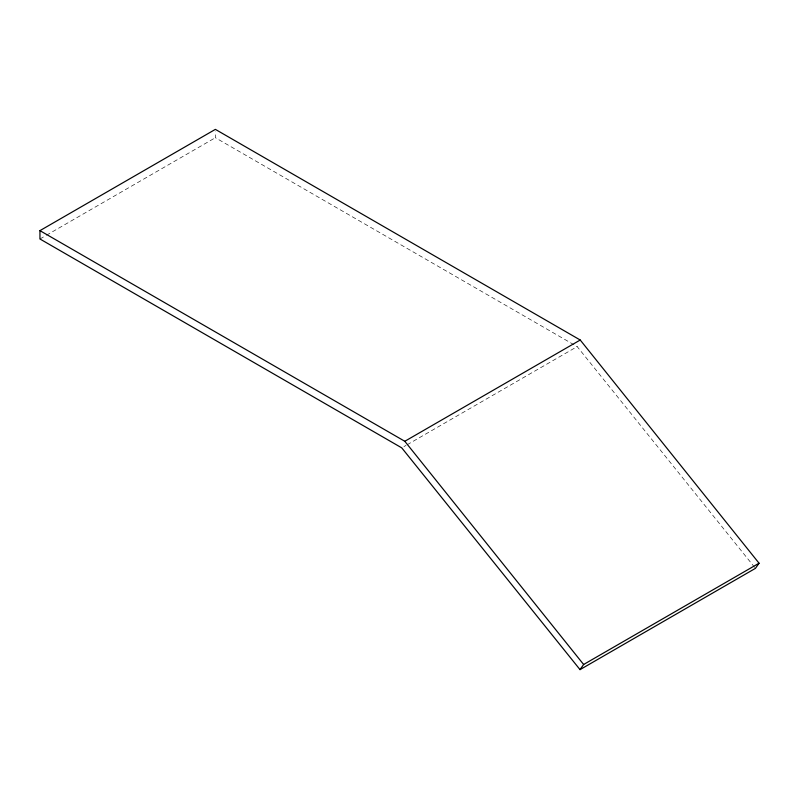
<?xml version="1.0" encoding="UTF-8"?>
<svg xmlns="http://www.w3.org/2000/svg" width="799" height="799" viewBox="0 0 799 799"><rect width="100%" height="100%" fill="white"/><g stroke="black" fill="none" stroke-linecap="round" stroke-linejoin="round"><path stroke-width="0.6" stroke-dasharray="4 3" d="M754.656 567.38L577.178 346.596L215.37 137.708L215.37 131.745M39.95 238.981L45.333 235.875M46.412 235.256L215.37 137.708M403.904 446.631L406.062 445.383M407.14 444.763L577.178 346.596"/><path stroke-width="1.2" d="M39.95 230.641L39.95 238.981L401.757 447.869L580.024 669.632L755.435 568.359L759.05 563.215L580.224 340.014L215.37 129.368L39.95 230.641L404.803 441.288L583.63 664.498L580.024 669.632M404.803 441.288L580.224 340.014M583.63 664.498L759.05 563.215"/></g></svg>
